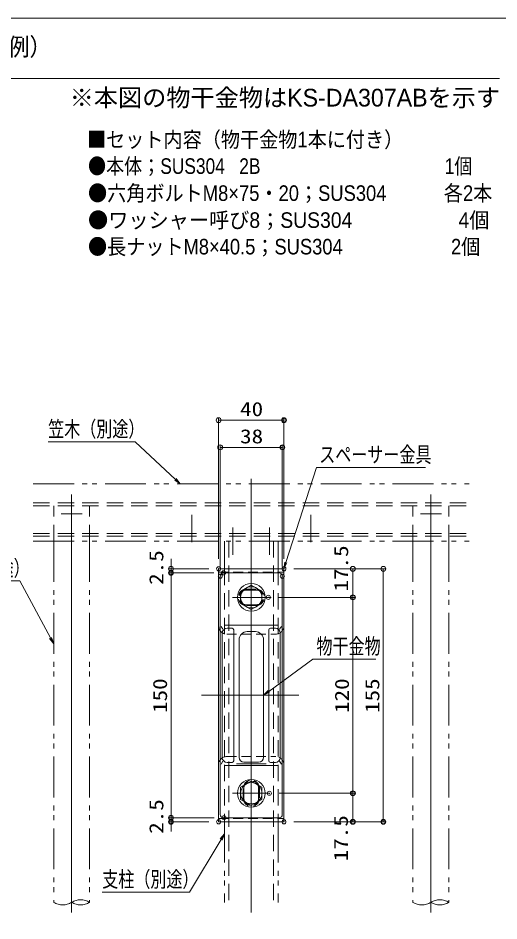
# Model space of a CAD drawing. Units: millimetres, scale not verified. Extents: x -800 to 819, y -554 to 554.
# Drawn here: x 221 to 516, y 1 to 554 of the extents above; entities that cross this region are included whole.
import ezdxf
from ezdxf.enums import TextEntityAlignment as Align

# ---------------------------------------------------------------- set-up
doc = ezdxf.new("R2010")
doc.units = ezdxf.units.MM
doc.header["$LTSCALE"] = 5
doc.header["$PDMODE"] = 32
doc.header["$PDSIZE"] = 2.5
for name, pattern in [('DASHED1', [1.8, 1.2, -0.6]), ('DASHED2', [3, 2, -1]), ('DOUBLE_CHAIN1', [8.8, 5, -1, 0.6, -0.6, 0.6, -1])]:
    doc.linetypes.add(name, pattern=pattern)
for name, color, linetype, lineweight in [('0-0_zumenwaku', 6, 'Continuous', 9), ('0-2_sunpou', 1, 'Continuous', 9), ('0-3_0', 5, 'DASHED1', 9), ('0-6_06仕上投影', 4, 'Continuous', 9), ('0-7_center', 5, 'Continuous', 9), ('0-8_ﾚｲﾔ2', 3, 'Continuous', 9), ('0-9_レイヤー_1', 5, 'Continuous', 9), ('0-B_MAZ_M', 6, 'DOUBLE_CHAIN1', 9), ('0-C_GRE_SSD', 6, 'DASHED2', 9), ('0-D_DEFPOINTS', 7, 'Continuous', 9)]:
    doc.layers.add(name, color=color, linetype=linetype, lineweight=lineweight)
doc.layers.add('0-1_moji', color=2, linetype='Continuous')
doc.styles.add('ＭＳ ゴシック', font='')
doc.styles.add('ＭＳ Ｐゴシック', font='')
doc.styles.get('ＭＳ ゴシック').set_extended_font_data('MS Gothic')
doc.styles.get('ＭＳ Ｐゴシック').set_extended_font_data('MS PGothic')

# ---------------------------------------------------------------- blocks, each defined once
blk = doc.blocks.new('正袋ﾅｯﾄM8')
at = {"layer": '0-3_0', "color": 7, "linetype": 'Continuous'}
blk.add_line((-32.5, 18.76), (-32.5, -18.76), dxfattribs=at)
for points in [[(32.5, 18.76), (0, 37.53), (-32.5, 18.76)], [(-32.5, -18.76), (0, -37.53), (32.5, -18.76), (32.5, 18.76)]]:
    blk.add_lwpolyline(points, dxfattribs=at)
blk.add_circle((0, 0), 32.5, dxfattribs=at)
blk = doc.blocks.new('KﾐM8正')
at = {"layer": '0-3_0', "color": 7, "linetype": 'Continuous'}
blk.add_circle((0, 0), 42.5, dxfattribs=at)
blk = doc.blocks.new('_ORIGIN')
at = {"layer": '0-3_0', "color": 1, "linetype": 'Continuous'}
blk.add_line((0, 0), (-5, 0), dxfattribs=at)
blk.add_circle((0, 0), 2.5, dxfattribs=at)
blk = doc.blocks.new('MLeader1')
at = {"layer": '0-2_sunpou'}
blk.add_line((291.168, 294.468), (239.608, 294.468), dxfattribs=at)
at = {"layer": '0-2_sunpou', "color": 7}
blk.add_line((320.466, 268.649), (317.55, 271.387), dxfattribs=at)
at = {"layer": '0-2_sunpou'}
blk.add_lwpolyline([(317.55, 271.387), (292.968, 294.468), (291.168, 294.468)], dxfattribs=at)
at = {"layer": '0-2_sunpou', "color": 7}
blk.add_lwpolyline([(318.006, 271.873), (320.466, 268.649), (317.093, 270.901)], dxfattribs=at)
at = {"layer": '0-2_sunpou', "color": 2, "style": 'ＭＳ ゴシック', "width": 0.75}
blk.add_text('笠木（別途）', height=9.604, dxfattribs=at).set_placement((239.608, 294.617), align=Align.BOTTOM_LEFT)
blk = doc.blocks.new('MLeader2')
at = {"layer": '0-2_sunpou'}
blk.add_line((220.474, 209.188), (149.714, 209.188), dxfattribs=at)
at = {"layer": '0-2_sunpou', "color": 7}
blk.add_line((242.995, 170.758), (241.097, 174.279), dxfattribs=at)
at = {"layer": '0-2_sunpou'}
blk.add_lwpolyline([(241.097, 174.279), (222.274, 209.188), (220.474, 209.188)], dxfattribs=at)
at = {"layer": '0-2_sunpou', "color": 7}
blk.add_lwpolyline([(241.683, 174.596), (242.995, 170.758), (240.51, 173.963)], dxfattribs=at)
at = {"layer": '0-2_sunpou', "color": 2, "style": 'ＭＳ ゴシック', "width": 0.75}
blk.add_text('手すり子（別途）', height=9.604, dxfattribs=at).set_placement((149.714, 209.337), align=Align.BOTTOM_LEFT)
blk = doc.blocks.new('MLeader3')
at = {"layer": '0-2_sunpou', "color": 7}
blk.add_line((347.583, 54.263), (345.515, 50.839), dxfattribs=at)
at = {"layer": '0-2_sunpou'}
blk.add_line((324.286, 18.663), (272.726, 18.663), dxfattribs=at)
blk.add_lwpolyline([(345.515, 50.839), (326.086, 18.663), (324.286, 18.663)], dxfattribs=at)
at = {"layer": '0-2_sunpou', "color": 7}
blk.add_lwpolyline([(344.944, 51.183), (347.583, 54.263), (346.086, 50.494)], dxfattribs=at)
at = {"layer": '0-2_sunpou', "color": 2, "style": 'ＭＳ ゴシック', "width": 0.75}
blk.add_text('支柱（別途）', height=9.604, dxfattribs=at).set_placement((272.726, 18.813), align=Align.BOTTOM_LEFT)
blk = doc.blocks.new('MLeader12')
at = {"layer": '0-2_sunpou'}
blk.add_line((405.769, 278.781), (470.662, 278.781), dxfattribs=at)
at = {"layer": '0-2_sunpou', "color": 7}
blk.add_line((383.995, 216.649), (385.219, 220.458), dxfattribs=at)
at = {"layer": '0-2_sunpou'}
blk.add_lwpolyline([(385.219, 220.458), (403.969, 278.781), (405.769, 278.781)], dxfattribs=at)
at = {"layer": '0-2_sunpou', "color": 7}
blk.add_lwpolyline([(385.854, 220.253), (383.995, 216.649), (384.584, 220.662)], dxfattribs=at)
at = {"layer": '0-2_sunpou', "color": 2, "style": 'ＭＳ ゴシック', "width": 0.75}
blk.add_text('スペーサー金具', height=9.604, dxfattribs=at).set_placement((405.596, 278.931), align=Align.BOTTOM_LEFT)
blk = doc.blocks.new('MLeader23')
at = {"layer": '0-2_sunpou'}
blk.add_line((403.558, 161.383), (440.184, 161.383), dxfattribs=at)
at = {"layer": '0-2_sunpou', "color": 7}
blk.add_line((371.495, 139.149), (374.719, 141.518), dxfattribs=at)
at = {"layer": '0-2_sunpou'}
blk.add_lwpolyline([(374.719, 141.518), (401.758, 161.383), (403.558, 161.383)], dxfattribs=at)
at = {"layer": '0-2_sunpou', "color": 7}
blk.add_lwpolyline([(375.113, 140.98), (371.495, 139.149), (374.324, 142.055)], dxfattribs=at)
at = {"layer": '0-2_sunpou', "color": 2, "style": 'ＭＳ ゴシック', "width": 0.75}
blk.add_text('物干金物', height=9.604, dxfattribs=at).set_placement((403.918, 161.532), align=Align.BOTTOM_LEFT)

msp = doc.modelspace()

# ---------------------------------------------------------------- linework, layer by layer
at = {"layer": '0-0_zumenwaku'}
msp.add_line((-799.2, 516.953), (516, 516.953), dxfattribs=at)
msp.add_lwpolyline([(-800, -554), (800, -554), (800, 554), (-800, 554)], close=True, dxfattribs=at)
at = {"layer": '0-2_sunpou'}
for p, q in [((343.995, 222.649), (343.995, 309.216)), ((346.995, 307.716), (380.995, 307.716)), ((383.995, 222.649), (383.995, 309.216)), ((344.995, 218.149), (344.995, 292.546)), ((347.995, 291.046), (379.995, 291.046)), ((382.995, 218.149), (382.995, 292.546)), ((314.839, 219.649), (314.839, 222.649)), ((337.995, 216.649), (313.339, 216.649)), ((314.839, 216.649), (314.839, 214.149)), ((389.995, 216.649), (446.339, 216.649)), ((389.995, 216.649), (427.73, 216.649)), ((340.995, 214.149), (313.339, 214.149)), ((340.995, 214.149), (313.339, 214.149)), ((314.839, 211.149), (314.839, 208.149)), ((314.839, 211.149), (314.839, 67.149)), ((426.23, 213.649), (426.23, 202.149)), ((444.839, 213.649), (444.839, 64.649)), ((380.497, 199.149), (427.73, 199.149)), ((380.497, 199.149), (427.73, 199.149)), ((426.23, 196.149), (426.23, 82.149)), ((381.052, 79.149), (427.73, 79.149)), ((381.052, 79.149), (427.73, 79.149)), ((426.23, 76.149), (426.23, 64.649)), ((314.839, 67.149), (314.839, 70.149)), ((341.291, 64.149), (313.339, 64.149)), ((341.291, 64.149), (313.339, 64.149)), ((337.995, 61.649), (313.339, 61.649)), ((314.839, 64.149), (314.839, 61.649)), ((389.995, 61.649), (446.339, 61.649)), ((389.995, 61.649), (427.73, 61.649)), ((314.839, 58.649), (314.839, 55.649))]:
    msp.add_line(p, q, dxfattribs=at)
at = {"layer": '0-6_06仕上投影'}
for p, q in [((343.995, 216.649), (343.995, 61.649)), ((343.995, 216.649), (383.995, 216.649)), ((383.995, 216.649), (383.995, 61.649)), ((343.995, 61.649), (383.995, 61.649))]:
    msp.add_line(p, q, dxfattribs=at)
at = {"layer": '0-7_center'}
for p, q in [((363.995, 271.662), (363.995, 6.103)), ((253.995, 262.149), (253.995, 6.103)), ((473.995, 262.149), (473.995, 6.103)), ((247.554, 250.249), (260.435, 250.249)), ((327.495, 249.79), (327.495, 233.014)), ((400.495, 249.79), (400.495, 233.014)), ((467.554, 250.249), (480.435, 250.249)), ((352.795, 225.167), (352.795, 241.943)), ((375.195, 225.167), (375.195, 241.943)), ((352.466, 199.149), (376.157, 199.149)), ((333.537, 139.149), (393.095, 139.149)), ((352.466, 79.149), (375.052, 79.149))]:
    msp.add_line(p, q, dxfattribs=at)
at = {"layer": '0-8_ﾚｲﾔ2'}
for p, q in [((344.995, 212.149), (344.995, 66.149)), ((346.995, 214.149), (380.995, 214.149)), ((382.995, 212.149), (382.995, 66.149)), ((345.514, 181.337), (346.635, 179.584)), ((346.217, 177.238), (346.217, 101.061)), ((347.774, 182.149), (380.216, 182.149)), ((352.273, 180.238), (349.217, 180.238)), ((353.273, 179.238), (353.273, 99.061)), ((361.495, 178.149), (366.495, 178.149)), ((374.717, 179.238), (374.717, 99.061)), ((375.717, 180.238), (378.773, 180.238)), ((382.476, 181.337), (381.355, 179.584)), ((381.773, 177.238), (381.773, 101.061)), ((356.495, 173.149), (356.495, 101.149)), ((371.495, 173.149), (371.495, 101.149)), ((345.514, 96.962), (346.635, 98.715)), ((347.774, 96.149), (380.216, 96.149)), ((352.273, 98.061), (349.217, 98.061)), ((363.995, 97.075), (354.883, 97.075)), ((359.495, 98.149), (368.495, 98.149)), ((363.995, 97.075), (373.107, 97.075)), ((375.717, 98.061), (378.773, 98.061)), ((382.476, 96.962), (381.355, 98.715)), ((346.995, 64.149), (380.995, 64.149))]:
    msp.add_line(p, q, dxfattribs=at)
at = {"layer": '0-8_ﾚｲﾔ2', "linetype": 'DASHED1'}
for p, q in [((360.995, 204.149), (366.995, 204.149)), ((360.995, 194.149), (366.995, 194.149)), ((358.995, 82.149), (358.995, 76.149)), ((368.995, 82.149), (368.995, 76.149))]:
    msp.add_line(p, q, dxfattribs=at)
at = {"layer": '0-8_ﾚｲﾔ2'}
for centre, radius, start, end in [((346.995, 212.149), 2, 90, 180), ((380.995, 212.149), 2, 0, 90), ((349.217, 177.238), 3, 90, 180), ((352.273, 179.238), 1, 0, 90), ((361.495, 173.149), 5, 90, 180), ((366.495, 173.149), 5, 0, 90), ((375.717, 179.238), 1, 90, 180), ((378.773, 177.238), 3, 0, 90), ((349.217, 101.061), 3, 180, 270), ((359.495, 101.149), 3, 180, 270), ((368.495, 101.149), 3, 270, 0), ((378.773, 101.061), 3, 270, 0), ((352.273, 99.061), 1, 270, 0), ((375.717, 99.061), 1, 180, 270), ((346.995, 66.149), 2, 180, 270), ((380.995, 66.149), 2, 270, 0)]:
    msp.add_arc(centre, radius, start, end, dxfattribs=at)
at = {"layer": '0-8_ﾚｲﾔ2', "linetype": 'DASHED1'}
for centre, start, end in [((360.995, 199.149), 90, 270), ((366.995, 199.149), 270, 90), ((363.995, 82.149), 0, 180), ((363.995, 76.149), 180, 360)]:
    msp.add_arc(centre, 5, start, end, dxfattribs=at)
at = {"layer": '0-9_レイヤー_1', "linetype": 'DASHED1'}
for p, q in [((343.995, 214.649), (383.995, 214.649)), ((360.995, 203.649), (366.995, 203.649)), ((360.995, 194.649), (366.995, 194.649)), ((348.995, 176.649), (378.995, 176.649)), ((348.995, 101.649), (378.995, 101.649)), ((359.495, 82.149), (359.495, 76.149)), ((368.495, 82.149), (368.495, 76.149)), ((343.995, 63.649), (383.995, 63.649))]:
    msp.add_line(p, q, dxfattribs=at)
for centre, radius, start, end in [((360.995, 199.149), 4.5, 90, 270), ((366.995, 199.149), 4.5, 270, 90), ((348.995, 181.649), 5, 179.99999, 270), ((378.995, 181.649), 5, 270, 0), ((348.995, 96.649), 5, 90, 180), ((378.995, 96.649), 5, 0, 90), ((363.995, 82.149), 4.5, 0, 180), ((363.995, 76.149), 4.5, 180, 0)]:
    msp.add_arc(centre, radius, start, end, dxfattribs=at)
at = {"layer": '0-B_MAZ_M'}
for p, q in [((230.515, 268.649), (497.475, 268.649)), ((230.515, 233.649), (497.475, 233.649)), ((242.995, 233.649), (242.995, 12.319)), ((264.995, 233.649), (264.995, 12.319)), ((347.495, 233.649), (347.495, 216.649)), ((380.495, 233.649), (380.495, 216.649)), ((462.995, 233.649), (462.995, 12.319)), ((484.995, 233.649), (484.995, 12.319)), ((347.495, 61.649), (347.495, 12.319)), ((380.495, 61.649), (380.495, 12.319))]:
    msp.add_line(p, q, dxfattribs=at)
for centre, start, end in [((248.495, 21.256), 238.39102, 301.60898), ((259.496, 3.381), 58.39102, 121.60898), ((259.496, 21.256), 238.39102, 301.60898), ((468.495, 21.256), 238.39102, 301.60898), ((479.496, 3.381), 58.39102, 121.60898), ((479.496, 21.256), 238.39102, 301.60898)]:
    msp.add_arc(centre, 10.494, start, end, dxfattribs=at)
at = {"layer": '0-C_GRE_SSD'}
for p, q in [((230.515, 257.149), (497.475, 257.149)), ((230.515, 255.149), (497.475, 255.149)), ((242.995, 233.649), (242.995, 255.149)), ((264.995, 233.649), (264.995, 255.149)), ((462.995, 233.649), (462.995, 255.149)), ((484.995, 233.649), (484.995, 255.149)), ((230.515, 238.299), (497.475, 238.299)), ((230.515, 236.649), (497.475, 236.649)), ((350.295, 233.649), (350.295, 12.319)), ((377.695, 233.649), (377.695, 12.319)), ((347.495, 216.649), (347.495, 61.649)), ((380.495, 216.649), (380.495, 61.649))]:
    msp.add_line(p, q, dxfattribs=at)
at = {"layer": '0-D_DEFPOINTS'}
for p in [(383.995, 307.716), (382.995, 291.046), (343.995, 216.649), (383.995, 216.649), (314.839, 214.149), (344.995, 212.149), (346.995, 214.149), (382.995, 212.149), (374.497, 199.149), (426.23, 199.149), (375.052, 79.149), (426.23, 79.149), (314.839, 64.149), (314.839, 61.649), (343.995, 61.649), (347.291, 64.149), (383.995, 61.649), (426.23, 61.649), (444.839, 61.649)]:
    msp.add_point(p, dxfattribs=at)

# ---------------------------------------------------------------- block references
at = {"layer": '0-2_sunpou'}
for name in ['MLeader1', 'MLeader12', 'MLeader2', 'MLeader23', 'MLeader3']:
    msp.add_blockref(name, (0, 0), dxfattribs=at)
at = {"layer": '0-2_sunpou', "xscale": 0.6, "yscale": 0.6}
for p, rotation in [((343.995, 307.716), 180), ((344.995, 291.046), 180), ((314.839, 216.649), 270), ((426.23, 216.649), 90), ((444.839, 216.649), 90), ((314.839, 214.149), 90), ((314.839, 214.149), 90), ((426.23, 199.149), 270), ((426.23, 199.149), 90), ((426.23, 79.149), 270), ((426.23, 79.149), 90), ((314.839, 64.149), 270), ((314.839, 64.149), 270), ((314.839, 61.649), 90), ((426.23, 61.649), 270), ((444.839, 61.649), 270)]:
    msp.add_blockref('_ORIGIN', p, dxfattribs=dict(at, rotation=rotation))
for p in [(383.995, 307.716), (382.995, 291.046)]:
    msp.add_blockref('_ORIGIN', p, dxfattribs=at)
at = {"layer": '0-9_レイヤー_1', "xscale": 0.2, "yscale": 0.2}
for name, p in [('KﾐM8正', (363.995, 199.149)), ('正袋ﾅｯﾄM8', (363.995, 199.149)), ('KﾐM8正', (363.995, 79.149)), ('正袋ﾅｯﾄM8', (363.995, 79.149))]:
    msp.add_blockref(name, p, dxfattribs=at)

# ---------------------------------------------------------------- texts
at = {"layer": '0-1_moji', "style": 'ＭＳ Ｐゴシック'}
for s, height, width, p in [('手すり支柱取付用スペーサー金具\u3000KS-501EＰＳ\u3000（取付例）', 10.85, 0.9, (-129.258, 527.743)), ('■セット内容（物干金物1本に付き）', 9.544, 0.9, (263.362, 471.936)), ('●本体；SUS304   2B       \u3000\u3000\u3000    \u3000\u3000\u3000 \u30001個', 9.544, 0.85, (264.013, 455.676)), ('●六角ボルトM8×75・20；SUS304\u3000\u3000\u3000各2本', 9.544, 0.9, (264.013, 439.118)), ('●ワッシャー呼び8；SUS304               \u3000 4個', 9.531, 0.95, (264.013, 422.603)), ('●長ナットM8×40.5；SUS304\u3000     \u3000 \u3000    2個\u3000\u3000', 9.531, 0.9, (264.013, 406.343))]:
    msp.add_text(s, height=height, dxfattribs=dict(at, width=width)).set_placement(p, align=Align.BOTTOM_LEFT)
msp.add_text('※本図の物干金物はKS-DA307ABを示す', height=10.85, dxfattribs=at).set_placement((252.777, 496.561), align=Align.BOTTOM_LEFT)
at = {"layer": '0-2_sunpou', "color": 2, "style": 'ＭＳ ゴシック', "width": 1.2}
for s, p in [('40', (357.138, 307.551)), ('38', (357.138, 290.881))]:
    msp.add_text(s, height=8.651, dxfattribs=at).set_placement(p, align=Align.BOTTOM_LEFT)
for s, p in [('2.5', (312.754, 206.828)), ('17.5', (425.922, 202.733)), ('150', (315.004, 128.349)), ('120', (426.396, 128.349)), ('155', (445.004, 128.349)), ('2.5', (312.754, 54.328)), ('17.5', (425.755, 37.479))]:
    msp.add_text(s, height=8.651, rotation=90, dxfattribs=at).set_placement(p, align=Align.BOTTOM_LEFT)

doc.saveas('drawing.dxf')
